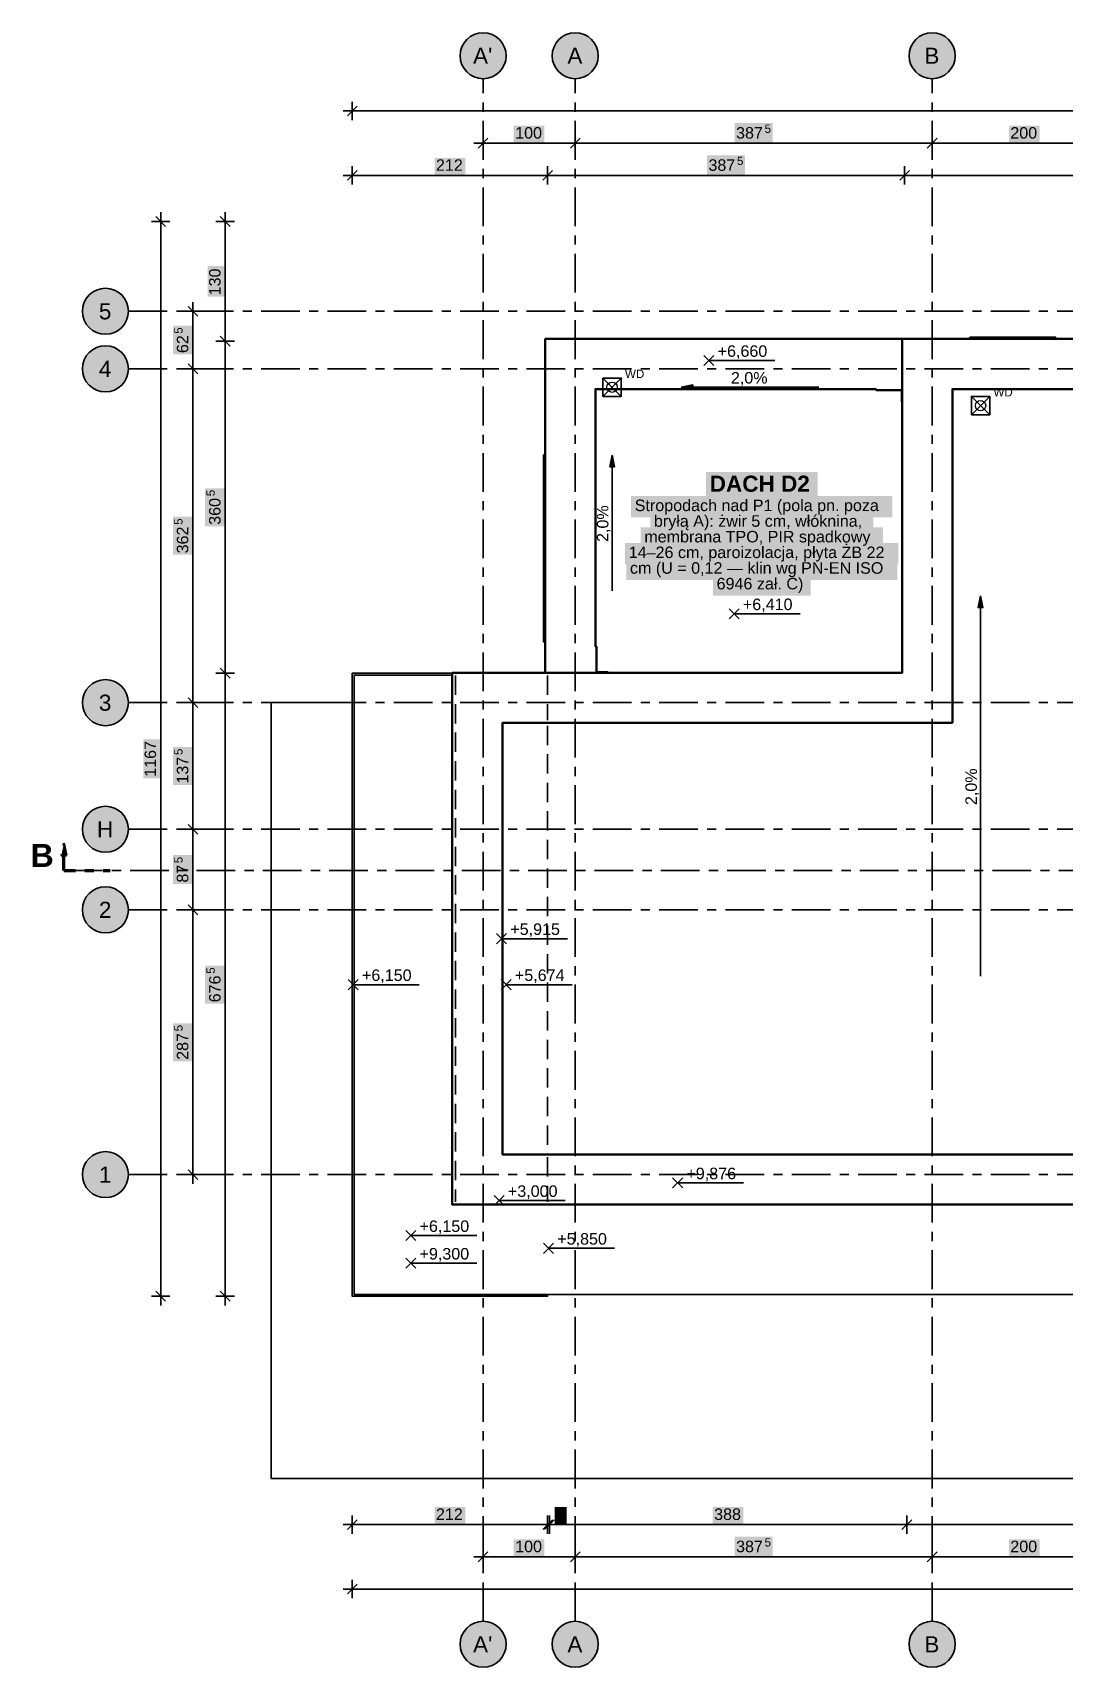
# Model space of a CAD drawing. Header units: metres. Extents: x -5.4 to 63.6, y -5.9 to 13.
# Drawn here: x 36.44 to 47.63, y -5.35 to 12.4 of the extents above; entities that cross this region are included whole.
import ezdxf

# ---------------------------------------------------------------- set-up
doc = ezdxf.new("R2010")
doc.units = ezdxf.units.M
for name, pattern in [('KRESKOWA', [5.25, 4.2, -1.05]), ('PUNKTOWA', [10.5, 8.4, -1.05, 0, -1.05]), ('PUNKTOWA_KROTKA', [6.3, 4.2, -1.05, 0, -1.05])]:
    doc.linetypes.add(name, pattern=pattern)
for name, color, linetype, lineweight in [('A-MASKA', 7, 'Continuous', 18), ('A-NIEWIDOCZNE', 8, 'KRESKOWA', 25), ('A-OPISY', 2, 'Continuous', 25), ('A-OSIE', 1, 'PUNKTOWA', 25), ('A-PRZEKROJE', 1, 'PUNKTOWA_KROTKA', 50), ('A-RZEDNE', 1, 'Continuous', 25), ('A-SYMBOLE', 2, 'Continuous', 25), ('A-WIDOK', 7, 'Continuous', 25), ('A-WYMIARY', 1, 'Continuous', 25)]:
    doc.layers.add(name, color=color, linetype=linetype, lineweight=lineweight)
doc.styles.add('PL_ARIAL', font='arial.ttf')
doc.styles.add('PL_ARIAL_B', font='arialbd.ttf')

msp = doc.modelspace()

# ---------------------------------------------------------------- hatches: boundary and pattern name
at = {"layer": 'A-MASKA', "true_color": 0xffffff}
for points in [[(41.658, 11.207), (41.991, 11.207), (41.991, 11.39), (41.658, 11.39)], [(44.056, 11.207), (44.469, 11.207), (44.469, 11.418), (44.056, 11.418)], [(47.033, 11.207), (47.366, 11.207), (47.366, 11.39), (47.033, 11.39)], [(40.798, 10.857), (41.131, 10.857), (41.131, 11.04), (40.798, 11.04)], [(43.756, 10.857), (44.169, 10.857), (44.169, 11.068), (43.756, 11.068)], [(38.517, 9.533), (38.517, 9.867), (38.335, 9.867), (38.335, 9.533)], [(38.167, 8.906), (38.167, 9.219), (37.957, 9.219), (37.957, 8.906)], [(43.745, 7.337), (44.956, 7.337), (44.956, 7.63), (43.745, 7.63)], [(38.517, 7.041), (38.517, 7.454), (38.307, 7.454), (38.307, 7.041)], [(42.931, 7.138), (45.769, 7.138), (45.769, 7.37), (42.931, 7.37)], [(38.167, 6.731), (38.167, 7.144), (37.957, 7.144), (37.957, 6.731)], [(43.139, 6.968), (45.561, 6.968), (45.561, 7.2), (43.139, 7.2)], [(43.035, 6.798), (45.666, 6.798), (45.666, 7.03), (43.035, 7.03)], [(42.866, 6.628), (45.834, 6.628), (45.834, 6.86), (42.866, 6.86)], [(42.879, 6.458), (45.821, 6.458), (45.821, 6.69), (42.879, 6.69)], [(43.82, 6.288), (44.88, 6.288), (44.88, 6.52), (43.82, 6.52)], [(37.817, 4.305), (37.817, 4.725), (37.635, 4.725), (37.635, 4.305)], [(38.167, 4.231), (38.167, 4.644), (37.957, 4.644), (37.957, 4.231)], [(38.167, 3.156), (38.167, 3.469), (37.957, 3.469), (37.957, 3.156)], [(38.517, 1.856), (38.517, 2.269), (38.307, 2.269), (38.307, 1.856)], [(38.167, 1.231), (38.167, 1.644), (37.957, 1.644), (37.957, 1.231)], [(40.798, -3.792), (41.131, -3.792), (41.131, -3.61), (40.798, -3.61)], [(42.101, -3.792), (42.232, -3.792), (42.232, -3.61), (42.101, -3.61)], [(43.818, -3.792), (44.151, -3.792), (44.151, -3.61), (43.818, -3.61)], [(41.658, -4.143), (41.991, -4.143), (41.991, -3.96), (41.658, -3.96)], [(44.056, -4.143), (44.469, -4.143), (44.469, -3.933), (44.056, -3.933)], [(47.033, -4.143), (47.366, -4.143), (47.366, -3.96), (47.033, -3.96)]]:
    msp.add_hatch(color=7, dxfattribs=at).paths.add_polyline_path(points)
at = {"layer": 'A-OSIE', "true_color": 0xffffff}
for points in [[(41.575, 12.15), (41.573, 12.183), (41.566, 12.215), (41.556, 12.246), (41.541, 12.275), (41.523, 12.302), (41.502, 12.327), (41.477, 12.348), (41.45, 12.367), (41.421, 12.381), (41.39, 12.391), (41.358, 12.398), (41.325, 12.4), (41.292, 12.398), (41.26, 12.391), (41.229, 12.381), (41.2, 12.367), (41.173, 12.348), (41.148, 12.327), (41.127, 12.302), (41.108, 12.275), (41.094, 12.246), (41.083, 12.215), (41.077, 12.183), (41.075, 12.15), (41.077, 12.117), (41.083, 12.085), (41.094, 12.054), (41.108, 12.025), (41.127, 11.998), (41.148, 11.973), (41.173, 11.952), (41.2, 11.933), (41.229, 11.919), (41.26, 11.909), (41.292, 11.902), (41.325, 11.9), (41.358, 11.902), (41.39, 11.909), (41.421, 11.919), (41.45, 11.933), (41.477, 11.952), (41.502, 11.973), (41.523, 11.998), (41.541, 12.025), (41.556, 12.054), (41.566, 12.085), (41.573, 12.117)], [(42.575, 12.15), (42.573, 12.183), (42.566, 12.215), (42.556, 12.246), (42.541, 12.275), (42.523, 12.302), (42.502, 12.327), (42.477, 12.348), (42.45, 12.367), (42.421, 12.381), (42.39, 12.391), (42.358, 12.398), (42.325, 12.4), (42.292, 12.398), (42.26, 12.391), (42.229, 12.381), (42.2, 12.367), (42.173, 12.348), (42.148, 12.327), (42.127, 12.302), (42.108, 12.275), (42.094, 12.246), (42.083, 12.215), (42.077, 12.183), (42.075, 12.15), (42.077, 12.117), (42.083, 12.085), (42.094, 12.054), (42.108, 12.025), (42.127, 11.998), (42.148, 11.973), (42.173, 11.952), (42.2, 11.933), (42.229, 11.919), (42.26, 11.909), (42.292, 11.902), (42.325, 11.9), (42.358, 11.902), (42.39, 11.909), (42.421, 11.919), (42.45, 11.933), (42.477, 11.952), (42.502, 11.973), (42.523, 11.998), (42.541, 12.025), (42.556, 12.054), (42.566, 12.085), (42.573, 12.117)], [(46.45, 12.15), (46.448, 12.183), (46.441, 12.215), (46.431, 12.246), (46.416, 12.275), (46.398, 12.302), (46.377, 12.327), (46.352, 12.348), (46.325, 12.367), (46.296, 12.381), (46.265, 12.391), (46.233, 12.398), (46.2, 12.4), (46.167, 12.398), (46.135, 12.391), (46.104, 12.381), (46.075, 12.367), (46.048, 12.348), (46.023, 12.327), (46.002, 12.302), (45.983, 12.275), (45.969, 12.246), (45.958, 12.215), (45.952, 12.183), (45.95, 12.15), (45.952, 12.117), (45.958, 12.085), (45.969, 12.054), (45.983, 12.025), (46.002, 11.998), (46.023, 11.973), (46.048, 11.952), (46.075, 11.933), (46.104, 11.919), (46.135, 11.909), (46.167, 11.902), (46.2, 11.9), (46.233, 11.902), (46.265, 11.909), (46.296, 11.919), (46.325, 11.933), (46.352, 11.952), (46.377, 11.973), (46.398, 11.998), (46.416, 12.025), (46.431, 12.054), (46.441, 12.085), (46.448, 12.117)], [(37.475, 9.375), (37.473, 9.408), (37.466, 9.44), (37.456, 9.471), (37.441, 9.5), (37.423, 9.527), (37.402, 9.552), (37.377, 9.573), (37.35, 9.592), (37.321, 9.606), (37.29, 9.616), (37.258, 9.623), (37.225, 9.625), (37.192, 9.623), (37.16, 9.616), (37.129, 9.606), (37.1, 9.592), (37.073, 9.573), (37.048, 9.552), (37.027, 9.527), (37.008, 9.5), (36.994, 9.471), (36.983, 9.44), (36.977, 9.408), (36.975, 9.375), (36.977, 9.342), (36.983, 9.31), (36.994, 9.279), (37.008, 9.25), (37.027, 9.223), (37.048, 9.198), (37.073, 9.177), (37.1, 9.158), (37.129, 9.144), (37.16, 9.134), (37.192, 9.127), (37.225, 9.125), (37.258, 9.127), (37.29, 9.134), (37.321, 9.144), (37.35, 9.158), (37.377, 9.177), (37.402, 9.198), (37.423, 9.223), (37.441, 9.25), (37.456, 9.279), (37.466, 9.31), (37.473, 9.342)], [(37.475, 8.75), (37.473, 8.783), (37.466, 8.815), (37.456, 8.846), (37.441, 8.875), (37.423, 8.902), (37.402, 8.927), (37.377, 8.948), (37.35, 8.967), (37.321, 8.981), (37.29, 8.991), (37.258, 8.998), (37.225, 9), (37.192, 8.998), (37.16, 8.991), (37.129, 8.981), (37.1, 8.967), (37.073, 8.948), (37.048, 8.927), (37.027, 8.902), (37.008, 8.875), (36.994, 8.846), (36.983, 8.815), (36.977, 8.783), (36.975, 8.75), (36.977, 8.717), (36.983, 8.685), (36.994, 8.654), (37.008, 8.625), (37.027, 8.598), (37.048, 8.573), (37.073, 8.552), (37.1, 8.533), (37.129, 8.519), (37.16, 8.509), (37.192, 8.502), (37.225, 8.5), (37.258, 8.502), (37.29, 8.509), (37.321, 8.519), (37.35, 8.533), (37.377, 8.552), (37.402, 8.573), (37.423, 8.598), (37.441, 8.625), (37.456, 8.654), (37.466, 8.685), (37.473, 8.717)], [(37.475, 5.125), (37.473, 5.158), (37.466, 5.19), (37.456, 5.221), (37.441, 5.25), (37.423, 5.277), (37.402, 5.302), (37.377, 5.323), (37.35, 5.342), (37.321, 5.356), (37.29, 5.366), (37.258, 5.373), (37.225, 5.375), (37.192, 5.373), (37.16, 5.366), (37.129, 5.356), (37.1, 5.342), (37.073, 5.323), (37.048, 5.302), (37.027, 5.277), (37.008, 5.25), (36.994, 5.221), (36.983, 5.19), (36.977, 5.158), (36.975, 5.125), (36.977, 5.092), (36.983, 5.06), (36.994, 5.029), (37.008, 5), (37.027, 4.973), (37.048, 4.948), (37.073, 4.927), (37.1, 4.908), (37.129, 4.894), (37.16, 4.884), (37.192, 4.877), (37.225, 4.875), (37.258, 4.877), (37.29, 4.884), (37.321, 4.894), (37.35, 4.908), (37.377, 4.927), (37.402, 4.948), (37.423, 4.973), (37.441, 5), (37.456, 5.029), (37.466, 5.06), (37.473, 5.092)], [(37.475, 3.75), (37.473, 3.783), (37.466, 3.815), (37.456, 3.846), (37.441, 3.875), (37.423, 3.902), (37.402, 3.927), (37.377, 3.948), (37.35, 3.967), (37.321, 3.981), (37.29, 3.991), (37.258, 3.998), (37.225, 4), (37.192, 3.998), (37.16, 3.991), (37.129, 3.981), (37.1, 3.967), (37.073, 3.948), (37.048, 3.927), (37.027, 3.902), (37.008, 3.875), (36.994, 3.846), (36.983, 3.815), (36.977, 3.783), (36.975, 3.75), (36.977, 3.717), (36.983, 3.685), (36.994, 3.654), (37.008, 3.625), (37.027, 3.598), (37.048, 3.573), (37.073, 3.552), (37.1, 3.533), (37.129, 3.519), (37.16, 3.509), (37.192, 3.502), (37.225, 3.5), (37.258, 3.502), (37.29, 3.509), (37.321, 3.519), (37.35, 3.533), (37.377, 3.552), (37.402, 3.573), (37.423, 3.598), (37.441, 3.625), (37.456, 3.654), (37.466, 3.685), (37.473, 3.717)], [(37.475, 2.875), (37.473, 2.908), (37.466, 2.94), (37.456, 2.971), (37.441, 3), (37.423, 3.027), (37.402, 3.052), (37.377, 3.073), (37.35, 3.092), (37.321, 3.106), (37.29, 3.116), (37.258, 3.123), (37.225, 3.125), (37.192, 3.123), (37.16, 3.116), (37.129, 3.106), (37.1, 3.092), (37.073, 3.073), (37.048, 3.052), (37.027, 3.027), (37.008, 3), (36.994, 2.971), (36.983, 2.94), (36.977, 2.908), (36.975, 2.875), (36.977, 2.842), (36.983, 2.81), (36.994, 2.779), (37.008, 2.75), (37.027, 2.723), (37.048, 2.698), (37.073, 2.677), (37.1, 2.658), (37.129, 2.644), (37.16, 2.634), (37.192, 2.627), (37.225, 2.625), (37.258, 2.627), (37.29, 2.634), (37.321, 2.644), (37.35, 2.658), (37.377, 2.677), (37.402, 2.698), (37.423, 2.723), (37.441, 2.75), (37.456, 2.779), (37.466, 2.81), (37.473, 2.842)], [(37.475, 0), (37.473, 0.033), (37.466, 0.065), (37.456, 0.096), (37.441, 0.125), (37.423, 0.152), (37.402, 0.177), (37.377, 0.198), (37.35, 0.217), (37.321, 0.231), (37.29, 0.241), (37.258, 0.248), (37.225, 0.25), (37.192, 0.248), (37.16, 0.241), (37.129, 0.231), (37.1, 0.217), (37.073, 0.198), (37.048, 0.177), (37.027, 0.152), (37.008, 0.125), (36.994, 0.096), (36.983, 0.065), (36.977, 0.033), (36.975, 0), (36.977, -0.033), (36.983, -0.065), (36.994, -0.096), (37.008, -0.125), (37.027, -0.152), (37.048, -0.177), (37.073, -0.198), (37.1, -0.217), (37.129, -0.231), (37.16, -0.241), (37.192, -0.248), (37.225, -0.25), (37.258, -0.248), (37.29, -0.241), (37.321, -0.231), (37.35, -0.217), (37.377, -0.198), (37.402, -0.177), (37.423, -0.152), (37.441, -0.125), (37.456, -0.096), (37.466, -0.065), (37.473, -0.033)], [(41.575, -5.1), (41.573, -5.067), (41.566, -5.035), (41.556, -5.004), (41.541, -4.975), (41.523, -4.948), (41.502, -4.923), (41.477, -4.902), (41.45, -4.883), (41.421, -4.869), (41.39, -4.859), (41.358, -4.852), (41.325, -4.85), (41.292, -4.852), (41.26, -4.859), (41.229, -4.869), (41.2, -4.883), (41.173, -4.902), (41.148, -4.923), (41.127, -4.948), (41.108, -4.975), (41.094, -5.004), (41.083, -5.035), (41.077, -5.067), (41.075, -5.1), (41.077, -5.133), (41.083, -5.165), (41.094, -5.196), (41.108, -5.225), (41.127, -5.252), (41.148, -5.277), (41.173, -5.298), (41.2, -5.317), (41.229, -5.331), (41.26, -5.341), (41.292, -5.348), (41.325, -5.35), (41.358, -5.348), (41.39, -5.341), (41.421, -5.331), (41.45, -5.317), (41.477, -5.298), (41.502, -5.277), (41.523, -5.252), (41.541, -5.225), (41.556, -5.196), (41.566, -5.165), (41.573, -5.133)], [(42.575, -5.1), (42.573, -5.067), (42.566, -5.035), (42.556, -5.004), (42.541, -4.975), (42.523, -4.948), (42.502, -4.923), (42.477, -4.902), (42.45, -4.883), (42.421, -4.869), (42.39, -4.859), (42.358, -4.852), (42.325, -4.85), (42.292, -4.852), (42.26, -4.859), (42.229, -4.869), (42.2, -4.883), (42.173, -4.902), (42.148, -4.923), (42.127, -4.948), (42.108, -4.975), (42.094, -5.004), (42.083, -5.035), (42.077, -5.067), (42.075, -5.1), (42.077, -5.133), (42.083, -5.165), (42.094, -5.196), (42.108, -5.225), (42.127, -5.252), (42.148, -5.277), (42.173, -5.298), (42.2, -5.317), (42.229, -5.331), (42.26, -5.341), (42.292, -5.348), (42.325, -5.35), (42.358, -5.348), (42.39, -5.341), (42.421, -5.331), (42.45, -5.317), (42.477, -5.298), (42.502, -5.277), (42.523, -5.252), (42.541, -5.225), (42.556, -5.196), (42.566, -5.165), (42.573, -5.133)], [(46.45, -5.1), (46.448, -5.067), (46.441, -5.035), (46.431, -5.004), (46.416, -4.975), (46.398, -4.948), (46.377, -4.923), (46.352, -4.902), (46.325, -4.883), (46.296, -4.869), (46.265, -4.859), (46.233, -4.852), (46.2, -4.85), (46.167, -4.852), (46.135, -4.859), (46.104, -4.869), (46.075, -4.883), (46.048, -4.902), (46.023, -4.923), (46.002, -4.948), (45.983, -4.975), (45.969, -5.004), (45.958, -5.035), (45.952, -5.067), (45.95, -5.1), (45.952, -5.133), (45.958, -5.165), (45.969, -5.196), (45.983, -5.225), (46.002, -5.252), (46.023, -5.277), (46.048, -5.298), (46.075, -5.317), (46.104, -5.331), (46.135, -5.341), (46.167, -5.348), (46.2, -5.35), (46.233, -5.348), (46.265, -5.341), (46.296, -5.331), (46.325, -5.317), (46.352, -5.298), (46.377, -5.277), (46.398, -5.252), (46.416, -5.225), (46.431, -5.196), (46.441, -5.165), (46.448, -5.133)]]:
    msp.add_hatch(color=7, dxfattribs=at).paths.add_polyline_path(points)
at = {"layer": 'A-PRZEKROJE', "true_color": 0x000000}
msp.add_hatch(color=7, dxfattribs=at).paths.add_polyline_path([(36.775, 3.601), (36.804, 3.464), (36.746, 3.464)])
at = {"layer": 'A-SYMBOLE', "true_color": 0x000000}
for points in [[(43.474, 8.55), (43.601, 8.575), (43.601, 8.525)], [(42.725, 7.814), (42.75, 7.686), (42.7, 7.686)], [(46.725, 6.285), (46.75, 6.157), (46.7, 6.157)]]:
    msp.add_hatch(color=7, dxfattribs=at).paths.add_polyline_path(points)

# ---------------------------------------------------------------- linework, layer by layer
at = {"layer": 'A-NIEWIDOCZNE', "linetype": 'KRESKOWA', "lineweight": 35, "ltscale": 0.05, "flags": 128}
for points in [[(41.025, 5.42), (41.025, -0.295)], [(42.025, 5.42), (42.025, 4.935)], [(42.025, 4.875), (42.025, 0.25)], [(42.025, 0.19), (42.025, -0.295)]]:
    msp.add_lwpolyline(points, dxfattribs=at)
at = {"layer": 'A-OSIE', "linetype": 'PUNKTOWA', "lineweight": 35, "ltscale": 0.050165, "flags": 128}
for points in [[(41.325, -4.85), (41.325, 11.9)], [(42.325, -4.85), (42.325, 11.9)], [(46.2, -4.85), (46.2, 11.9)]]:
    msp.add_lwpolyline(points, dxfattribs=at)
at = {"layer": 'A-OSIE', "linetype": 'PUNKTOWA', "lineweight": 35, "ltscale": 0.05001, "flags": 128}
for points in [[(37.475, 9.375), (62.575, 9.375)], [(37.475, 8.75), (62.575, 8.75)], [(37.475, 5.125), (62.575, 5.125)], [(37.475, 3.75), (62.575, 3.75)], [(37.475, 2.875), (62.575, 2.875)], [(37.475, 0), (62.575, 0)]]:
    msp.add_lwpolyline(points, dxfattribs=at)
at = {"layer": 'A-OSIE', "linetype": 'Continuous', "lineweight": 35, "ltscale": 0.05}
for centre in [(41.325, 12.15), (42.325, 12.15), (46.2, 12.15), (37.225, 9.375), (37.225, 8.75), (37.225, 5.125), (37.225, 3.75), (37.225, 2.875), (37.225, 0), (41.325, -5.1), (42.325, -5.1), (46.2, -5.1)]:
    msp.add_circle(centre, 0.25, dxfattribs=at)
at = {"layer": 'A-PRZEKROJE', "lineweight": 50, "ltscale": 0.05, "flags": 128}
msp.add_lwpolyline([(36.775, 3.601), (36.804, 3.464), (36.746, 3.464)], close=True, dxfattribs=at)
at = {"layer": 'A-PRZEKROJE', "linetype": 'Continuous', "lineweight": 70, "ltscale": 0.05, "flags": 128}
msp.add_lwpolyline([(36.775, 3.301), (36.775, 3.476)], dxfattribs=at)
at = {"layer": 'A-PRZEKROJE', "linetype": 'PUNKTOWA', "lineweight": 35, "ltscale": 0.05, "flags": 128}
msp.add_lwpolyline([(36.775, 3.301), (63.275, 3.301)], dxfattribs=at)
at = {"layer": 'A-PRZEKROJE', "linetype": 'PUNKTOWA_KROTKA', "lineweight": 70, "ltscale": 0.03, "flags": 128}
msp.add_lwpolyline([(36.775, 3.301), (37.275, 3.301)], dxfattribs=at)
at = {"layer": 'A-RZEDNE', "lineweight": 35, "ltscale": 0.05}
for points in [[(43.721, 8.785), (43.831, 8.895)], [(43.721, 8.895), (43.831, 8.785)], [(43.776, 8.84), (44.492, 8.84)], [(43.995, 6.035), (44.105, 6.145)], [(43.995, 6.145), (44.105, 6.035)], [(44.05, 6.09), (44.766, 6.09)], [(41.47, 2.507), (41.58, 2.618)], [(41.47, 2.618), (41.58, 2.507)], [(41.525, 2.562), (42.241, 2.562)], [(39.86, 2.007), (39.97, 2.118)], [(39.86, 2.118), (39.97, 2.007)], [(39.915, 2.062), (40.631, 2.062)], [(41.52, 2.007), (41.63, 2.118)], [(41.52, 2.118), (41.63, 2.007)], [(41.575, 2.062), (42.291, 2.062)], [(43.382, -0.145), (43.492, -0.035)], [(43.382, -0.035), (43.492, -0.145)], [(43.437, -0.09), (44.153, -0.09)], [(41.444, -0.337), (41.554, -0.227)], [(41.444, -0.227), (41.554, -0.337)], [(41.499, -0.282), (42.214, -0.282)], [(40.485, -0.717), (40.595, -0.607)], [(40.485, -0.607), (40.595, -0.717)], [(40.54, -0.662), (41.256, -0.662)], [(41.98, -0.855), (42.09, -0.745)], [(41.98, -0.745), (42.09, -0.855)], [(42.035, -0.8), (42.751, -0.8)], [(40.485, -1.017), (40.595, -0.907)], [(40.485, -0.907), (40.595, -1.017)], [(40.54, -0.962), (41.256, -0.962)]]:
    msp.add_lwpolyline(points, dxfattribs=at)
at = {"layer": 'A-SYMBOLE', "lineweight": 35, "ltscale": 0.05}
for points in [[(42.625, 8.45), (42.825, 8.45), (42.825, 8.65), (42.625, 8.65)], [(43.474, 8.55), (43.601, 8.575), (43.601, 8.525)], [(46.625, 8.25), (46.825, 8.25), (46.825, 8.45), (46.625, 8.45)], [(42.725, 7.814), (42.75, 7.686), (42.7, 7.686)], [(46.725, 6.285), (46.75, 6.157), (46.7, 6.157)]]:
    msp.add_lwpolyline(points, close=True, dxfattribs=at)
at = {"layer": 'A-SYMBOLE', "lineweight": 25, "ltscale": 0.05}
for points in [[(42.625, 8.45), (42.825, 8.65)], [(42.825, 8.45), (42.625, 8.65)], [(46.625, 8.25), (46.825, 8.45)], [(46.825, 8.25), (46.625, 8.45)]]:
    msp.add_lwpolyline(points, dxfattribs=at)
at = {"layer": 'A-SYMBOLE', "lineweight": 35, "ltscale": 0.05}
for points in [[(44.971, 8.55), (43.584, 8.55)], [(42.725, 6.341), (42.725, 7.704)], [(46.725, 2.155), (46.725, 6.175)]]:
    msp.add_lwpolyline(points, dxfattribs=at)
at = {"layer": 'A-SYMBOLE', "lineweight": 25, "ltscale": 0.05}
for centre in [(42.725, 8.55), (46.725, 8.35)]:
    msp.add_circle(centre, 0.056, dxfattribs=at)
at = {"layer": 'A-WIDOK', "lineweight": 50, "ltscale": 0.05}
for points in [[(51.15, 5.45), (54.65, 5.45), (54.65, -0.325), (40.99, -0.325), (40.99, 5.45), (45.875, 5.45), (45.875, 9.075), (51.15, 9.075), (51.15, 5.45)], [(42, 5.45), (42, 9.075), (45.874, 9.075)], [(46.61, 9.075), (46.61, 9.09), (47.54, 9.09), (47.54, 9.075)], [(46.42, 4.905), (41.535, 4.905), (41.535, 0.22), (54.105, 0.22), (54.105, 4.905), (50.605, 4.905), (50.605, 8.53), (46.42, 8.53), (46.42, 4.905)], [(45.874, 8.395), (45.87, 8.395), (45.87, 8.52), (45.59, 8.52), (45.59, 8.53), (42.545, 8.53), (42.545, 5.735), (42.555, 5.735), (42.555, 5.455), (42.68, 5.455), (42.68, 5.45)], [(41.999, 5.985), (41.985, 5.985), (41.985, 7.815), (41.999, 7.815)], [(41.999, 5.785), (41.985, 5.785), (41.985, 5.984)]]:
    msp.add_lwpolyline(points, dxfattribs=at)
at = {"layer": 'A-WIDOK', "lineweight": 35, "ltscale": 0.05}
for points in [[(42.025, -1.3), (42.025, -1.32), (39.905, -1.32), (39.905, 5.445), (40.989, 5.445)], [(54.65, 5.425), (54.925, 5.425), (54.925, -1.3), (39.925, -1.3), (39.925, 5.425), (40.989, 5.425)], [(54.625, -1.3), (54.625, -3.3), (39.025, -3.3), (39.025, 5.125), (39.904, 5.125)]]:
    msp.add_lwpolyline(points, dxfattribs=at)
at = {"layer": 'A-WYMIARY', "lineweight": 35, "ltscale": 0.05}
for points in [[(39.805, 11.55), (61.1, 11.55)], [(39.852, 11.497), (39.958, 11.603)], [(39.905, 11.45), (39.905, 11.65)], [(41.225, 11.2), (60.8, 11.2)], [(41.272, 11.147), (41.378, 11.253)], [(41.325, 11.1), (41.325, 11.3)], [(42.272, 11.147), (42.378, 11.253)], [(42.325, 11.1), (42.325, 11.3)], [(46.147, 11.147), (46.253, 11.253)], [(46.2, 11.1), (46.2, 11.3)], [(39.805, 10.85), (61.1, 10.85)], [(39.852, 10.797), (39.958, 10.903)], [(39.905, 10.75), (39.905, 10.95)], [(41.972, 10.797), (42.078, 10.903)], [(42.025, 10.75), (42.025, 10.95)], [(45.847, 10.797), (45.953, 10.903)], [(45.9, 10.75), (45.9, 10.95)], [(37.925, 10.35), (37.725, 10.35)], [(37.878, 10.297), (37.772, 10.403)], [(37.825, -1.42), (37.825, 10.45)], [(38.625, 10.35), (38.425, 10.35)], [(38.578, 10.297), (38.472, 10.403)], [(38.525, -1.42), (38.525, 10.45)], [(38.228, 9.322), (38.122, 9.428)], [(38.175, -0.1), (38.175, 9.475)], [(38.275, 9.375), (38.075, 9.375)], [(38.578, 8.997), (38.472, 9.103)], [(38.625, 9.05), (38.425, 9.05)], [(38.275, 8.75), (38.075, 8.75)], [(38.228, 8.697), (38.122, 8.803)], [(38.625, 5.445), (38.425, 5.445)], [(38.578, 5.392), (38.472, 5.498)], [(38.228, 5.072), (38.122, 5.178)], [(38.275, 5.125), (38.075, 5.125)], [(38.275, 3.75), (38.075, 3.75)], [(38.228, 3.697), (38.122, 3.803)], [(38.275, 2.875), (38.075, 2.875)], [(38.228, 2.822), (38.122, 2.928)], [(38.275, 0), (38.075, 0)], [(38.228, -0.053), (38.122, 0.053)], [(37.925, -1.32), (37.725, -1.32)], [(37.878, -1.373), (37.772, -1.267)], [(38.625, -1.32), (38.425, -1.32)], [(38.578, -1.373), (38.472, -1.267)], [(39.905, -3.7), (39.905, -3.9)], [(42.025, -3.7), (42.025, -3.9)], [(42.045, -3.7), (42.045, -3.9)], [(45.925, -3.7), (45.925, -3.9)], [(39.805, -3.8), (61.1, -3.8)], [(39.852, -3.853), (39.958, -3.747)], [(41.972, -3.853), (42.078, -3.747)], [(41.992, -3.853), (42.098, -3.747)], [(45.872, -3.853), (45.978, -3.747)], [(41.325, -4.05), (41.325, -4.25)], [(42.325, -4.05), (42.325, -4.25)], [(46.2, -4.05), (46.2, -4.25)], [(41.225, -4.15), (60.8, -4.15)], [(41.272, -4.203), (41.378, -4.097)], [(42.272, -4.203), (42.378, -4.097)], [(46.147, -4.203), (46.253, -4.097)], [(39.905, -4.4), (39.905, -4.6)], [(39.805, -4.5), (61.1, -4.5)], [(39.852, -4.553), (39.958, -4.447)]]:
    msp.add_lwpolyline(points, dxfattribs=at)

# ---------------------------------------------------------------- texts
at = {"layer": 'A-OPISY'}
for s, height, style, p in [('DACH D2', 0.175, 'PL_ARIAL_B', (43.785, 7.415)), ('Stropodach nad P1 (pola pn. poza', 0.125, 'PL_ARIAL', (42.971, 7.205)), ('bryłą A): żwir 5 cm, włóknina,', 0.125, 'PL_ARIAL', (43.179, 7.035)), ('membrana TPO, PIR spadkowy', 0.125, 'PL_ARIAL', (43.075, 6.865)), ('14–26 cm, paroizolacja, płyta ŻB 22', 0.125, 'PL_ARIAL', (42.906, 6.695)), ('cm (U = 0,12 — klin wg PN-EN ISO', 0.125, 'PL_ARIAL', (42.919, 6.525)), ('6946 zał. C)', 0.125, 'PL_ARIAL', (43.86, 6.355))]:
    msp.add_text(s, height=height, dxfattribs=dict(at, style=style)).set_placement(p)
at = {"layer": 'A-OSIE', "style": 'PL_ARIAL'}
for s, p in [("A'", (41.216, 12.062)), ('A', (42.24, 12.062)), ('B', (46.115, 12.062)), ('5', (37.154, 9.287)), ('4', (37.154, 8.662)), ('3', (37.154, 5.037)), ('H', (37.133, 3.663)), ('2', (37.154, 2.788)), ('1', (37.154, -0.088)), ("A'", (41.216, -5.188)), ('A', (42.24, -5.188)), ('B', (46.115, -5.188))]:
    msp.add_text(s, height=0.175, dxfattribs=at).set_placement(p)
at = {"layer": 'A-PRZEKROJE', "style": 'PL_ARIAL_B'}
msp.add_text('B', height=0.25, dxfattribs=at).set_placement((36.412, 3.341))
at = {"layer": 'A-RZEDNE', "style": 'PL_ARIAL'}
for s, p in [('+6,660', (43.871, 8.88)), ('+6,410', (44.145, 6.13)), ('+5,915', (41.62, 2.603)), ('+6,150', (40.01, 2.103)), ('+5,674', (41.67, 2.103)), ('+9,876', (43.532, -0.05)), ('+3,000', (41.594, -0.242)), ('+6,150', (40.635, -0.622)), ('+5,850', (42.13, -0.76)), ('+9,300', (40.635, -0.922))]:
    msp.add_text(s, height=0.125, dxfattribs=at).set_placement(p)
at = {"layer": 'A-SYMBOLE', "style": 'PL_ARIAL'}
for s, height, p in [('WD', 0.09, (42.865, 8.65)), ('2,0%', 0.125, (44.015, 8.59)), ('WD', 0.09, (46.865, 8.45))]:
    msp.add_text(s, height=height, dxfattribs=at).set_placement(p)
for p in [(42.685, 6.87), (46.685, 4.013)]:
    msp.add_text('2,0%', height=0.125, rotation=90, dxfattribs=at).set_placement(p)
at = {"layer": 'A-WYMIARY', "style": 'PL_ARIAL'}
for s, height, p in [('100', 0.125, (41.673, 11.25)), ('387', 0.125, (44.071, 11.25)), ('5', 0.09, (44.381, 11.312)), ('200', 0.125, (47.048, 11.25)), ('212', 0.125, (40.813, 10.9)), ('387', 0.125, (43.771, 10.9)), ('5', 0.09, (44.081, 10.963)), ('212', 0.125, (40.813, -3.75)), ('2', 0.125, (42.116, -3.75)), ('388', 0.125, (43.833, -3.75)), ('100', 0.125, (41.673, -4.1)), ('387', 0.125, (44.071, -4.1)), ('5', 0.09, (44.381, -4.038)), ('200', 0.125, (47.048, -4.1))]:
    msp.add_text(s, height=height, dxfattribs=at).set_placement(p)
for s, height, p in [('130', 0.125, (38.475, 9.548)), ('5', 0.09, (38.062, 9.131)), ('62', 0.125, (38.125, 8.921)), ('5', 0.09, (38.412, 7.366)), ('360', 0.125, (38.475, 7.056)), ('5', 0.09, (38.062, 7.056)), ('362', 0.125, (38.125, 6.746)), ('1167', 0.125, (37.775, 4.32)), ('5', 0.09, (38.062, 4.556)), ('137', 0.125, (38.125, 4.246)), ('5', 0.09, (38.062, 3.381)), ('87', 0.125, (38.125, 3.171)), ('5', 0.09, (38.412, 2.181)), ('676', 0.125, (38.475, 1.871)), ('5', 0.09, (38.062, 1.556)), ('287', 0.125, (38.125, 1.246))]:
    msp.add_text(s, height=height, rotation=90, dxfattribs=at).set_placement(p)

doc.saveas('drawing.dxf')
